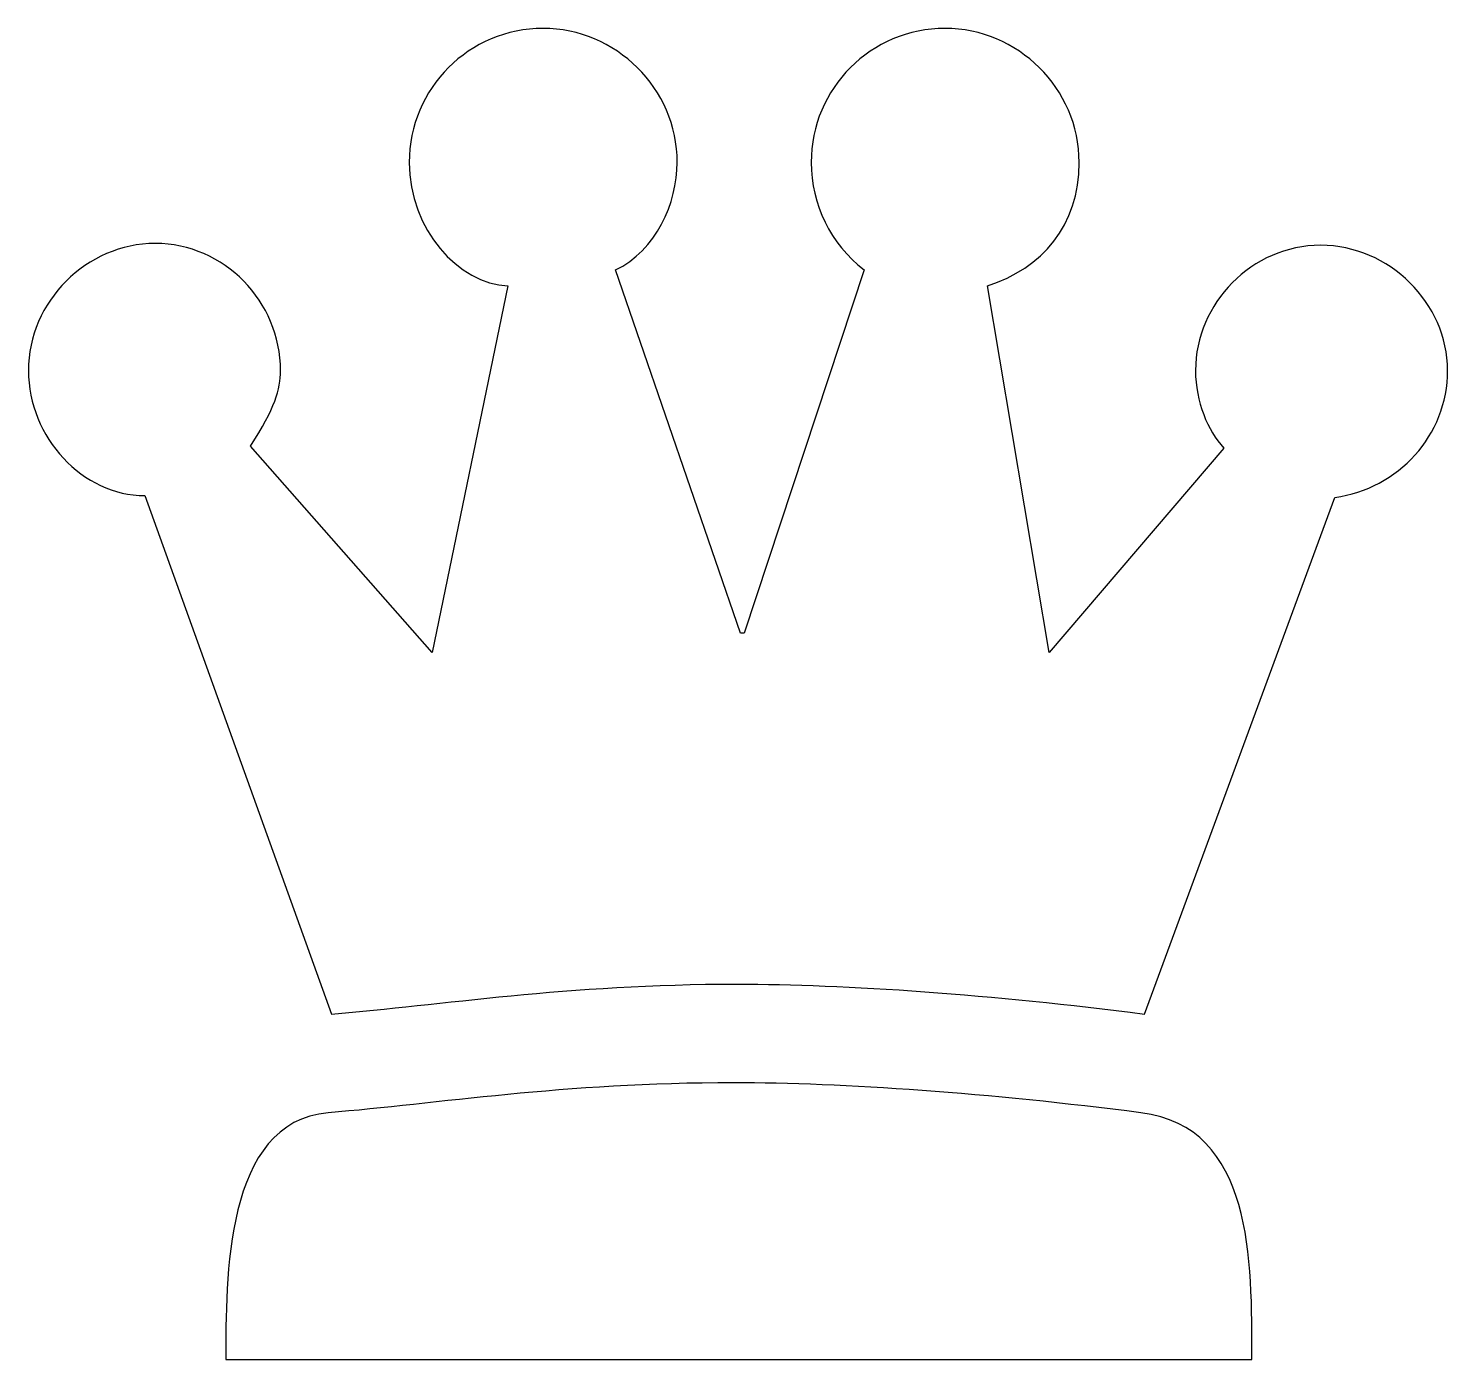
# Model space of a CAD drawing. Header units: centimetres. Extents: x -11.1 to 9.6, y -8.8 to 10.6.
import ezdxf

# ---------------------------------------------------------------- set-up
doc = ezdxf.new("R2010")
doc.units = ezdxf.units.CM
doc.header["$MEASUREMENT"] = 0
doc.layers.add('Camada 1', color=7, linetype='Continuous')

msp = doc.modelspace()

# ---------------------------------------------------------------- linework, layer by layer
at = {"layer": 'Camada 1'}
for points, knots in [([(6.31669, 4.49977), (6.08648, 4.75639), (5.90677, 5.16633), (5.90677, 5.6283), (5.90677, 5.6283), (5.90677, 6.60226), (6.7274, 7.4484), (7.72687, 7.4484), (7.72687, 7.4484), (8.72647, 7.4484), (9.57274, 6.60226), (9.57274, 5.6283), (9.57274, 5.6283), (9.57274, 4.67948), (8.85477, 3.91023), (7.93224, 3.78193), (7.93224, 3.78193), (7.93224, 3.78193), (5.16316, -3.72957), (5.16316, -3.72957), (5.16316, -3.72957), (2.98376, -3.44731), (0.80502, -3.29399), (-0.75909, -3.29399), (-0.75909, -3.29399), (-3.24575, -3.29399), (-5.06585, -3.60125), (-6.65509, -3.72957), (-6.65509, -3.72957), (-6.65509, -3.72957), (-9.37273, 3.80757), (-9.37273, 3.80757), (-9.37273, 3.80757), (-10.27028, 3.80757), (-11.06516, 4.65371), (-11.06516, 5.6283), (-11.06516, 5.6283), (-11.06516, 6.62787), (-10.21902, 7.47403), (-9.21879, 7.47403), (-9.21879, 7.47403), (-8.21919, 7.47403), (-7.39869, 6.62787), (-7.39869, 5.6283), (-7.39869, 5.6283), (-7.39869, 5.34604), (-7.4756, 5.0894), (-7.83491, 4.52538), (-7.83491, 4.52538), (-7.83491, 4.52538), (-5.19418, 1.52612), (-5.19418, 1.52612), (-5.19418, 1.52612), (-5.19418, 1.52612), (-4.0914, 6.85885), (-4.0914, 6.85885), (-4.0914, 6.85885), (-4.80924, 6.88449), (-5.52721, 7.67871), (-5.52721, 8.65331), (-5.52721, 8.65331), (-5.52721, 9.72979), (-4.65594, 10.60173), (-3.57879, 10.60173), (-3.57879, 10.60173), (-2.52792, 10.60173), (-1.63037, 9.72982), (-1.63037, 8.65331), (-1.63037, 8.65331), (-1.63037, 8.06366), (-1.93827, 7.37146), (-2.52792, 7.08907), (-2.52792, 7.08907), (-2.52792, 7.08907), (-0.70769, 1.80838), (-0.70769, 1.80838), (-0.70769, 1.80838), (-0.70769, 1.80838), (-0.65643, 1.80837), (-0.65643, 1.80837), (-0.65643, 1.80837), (-0.65643, 1.80837), (1.08675, 7.08906), (1.08675, 7.08906), (1.08675, 7.08906), (0.59978, 7.474), (0.31816, 8.03801), (0.31816, 8.6533), (0.31816, 8.6533), (0.31816, 9.72978), (1.1893, 10.60172), (2.26658, 10.60172), (2.26658, 10.60172), (3.31745, 10.60172), (4.215, 9.72981), (4.215, 8.6533), (4.215, 8.6533), (4.215, 7.72998), (3.6761, 7.11483), (2.88187, 6.85884), (2.88187, 6.85884), (2.88187, 6.85884), (3.77875, 1.52611), (3.77875, 1.52611), (3.77875, 1.52611), (3.77875, 1.52611), (6.31669, 4.49977), (6.31669, 4.49977)], [0, 0, 0, 0, 0.03571429, 0.03571429, 0.03571429, 0.03571429, 0.07142857, 0.07142857, 0.07142857, 0.07142857, 0.10714286, 0.10714286, 0.10714286, 0.10714286, 0.14285714, 0.14285714, 0.14285714, 0.14285714, 0.17857143, 0.17857143, 0.17857143, 0.17857143, 0.21428571, 0.21428571, 0.21428571, 0.21428571, 0.25, 0.25, 0.25, 0.25, 0.28571429, 0.28571429, 0.28571429, 0.28571429, 0.32142857, 0.32142857, 0.32142857, 0.32142857, 0.35714286, 0.35714286, 0.35714286, 0.35714286, 0.39285714, 0.39285714, 0.39285714, 0.39285714, 0.42857143, 0.42857143, 0.42857143, 0.42857143, 0.46428571, 0.46428571, 0.46428571, 0.46428571, 0.5, 0.5, 0.5, 0.5, 0.53571429, 0.53571429, 0.53571429, 0.53571429, 0.57142857, 0.57142857, 0.57142857, 0.57142857, 0.60714286, 0.60714286, 0.60714286, 0.60714286, 0.64285714, 0.64285714, 0.64285714, 0.64285714, 0.67857143, 0.67857143, 0.67857143, 0.67857143, 0.71428571, 0.71428571, 0.71428571, 0.71428571, 0.75, 0.75, 0.75, 0.75, 0.78571429, 0.78571429, 0.78571429, 0.78571429, 0.82142857, 0.82142857, 0.82142857, 0.82142857, 0.85714286, 0.85714286, 0.85714286, 0.85714286, 0.89285714, 0.89285714, 0.89285714, 0.89285714, 0.92857143, 0.92857143, 0.92857143, 0.92857143, 1, 1, 1, 1]), ([(-8.19356, -8.7543), (-8.19356, -7.60077), (-8.2192, -5.29307), (-6.70636, -5.16539), (-6.70636, -5.16539), (-5.11725, -5.03707), (-3.29715, -4.72917), (-0.81038, -4.72917), (-0.81038, -4.72917), (0.77937, -4.72917), (2.93313, -4.88313), (5.11187, -5.16539), (5.11187, -5.16539), (6.75303, -5.3701), (6.72739, -7.31852), (6.72739, -8.7543), (6.72739, -8.7543), (6.72739, -8.7543), (-8.19356, -8.7543), (-8.19356, -8.7543)], [0, 0, 0, 0, 0.16666667, 0.16666667, 0.16666667, 0.16666667, 0.33333333, 0.33333333, 0.33333333, 0.33333333, 0.5, 0.5, 0.5, 0.5, 0.66666667, 0.66666667, 0.66666667, 0.66666667, 1, 1, 1, 1])]:
    msp.add_open_spline(points, degree=3, knots=knots, dxfattribs=at)

doc.saveas('drawing.dxf')
